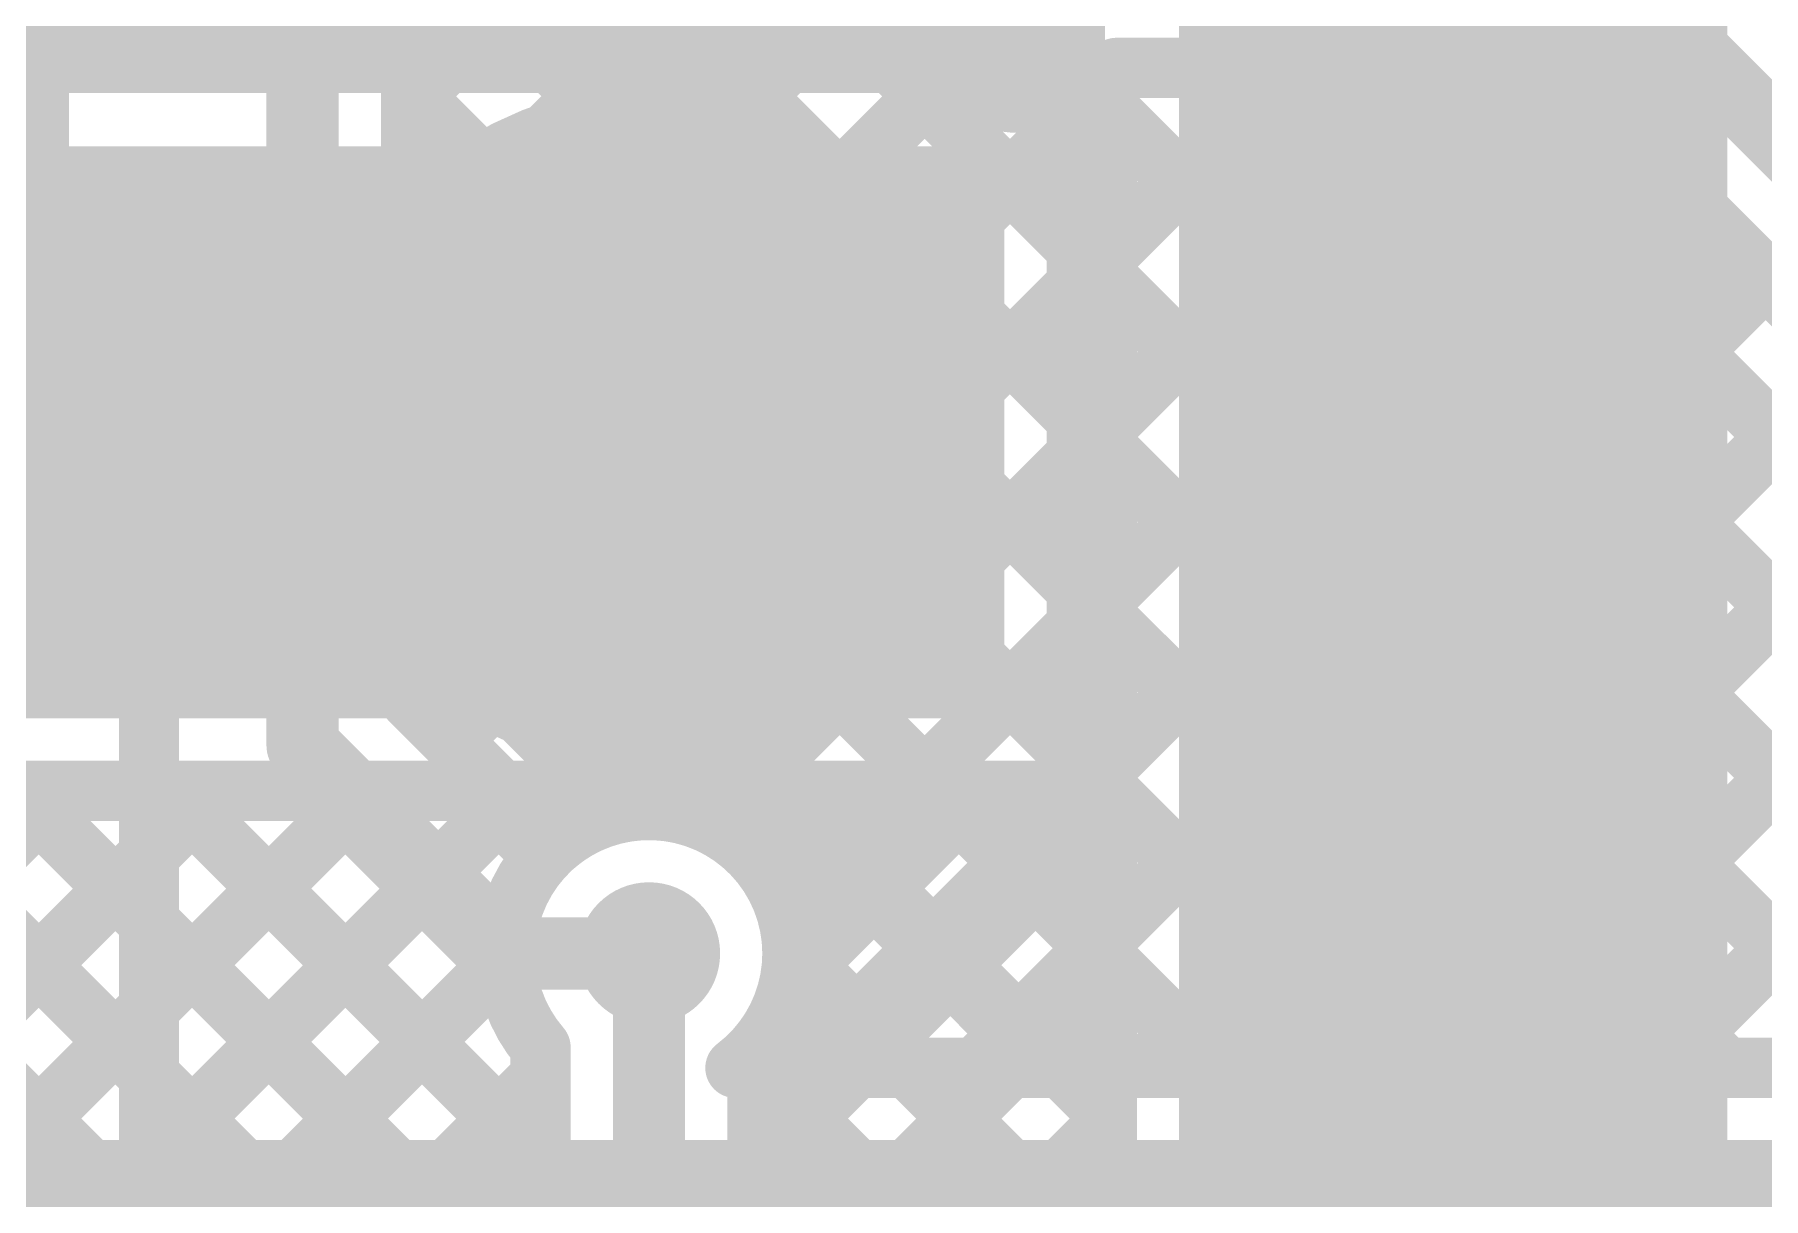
# Model space of a CAD drawing. Header units: millimetres. Extents: x -0.33 to 3.26, y -0.12 to 2.83.
# Drawn here: x 0.209 to 0.496, y 1.4203 to 1.6135 of the extents above; entities that cross this region are included whole.
import ezdxf

# ---------------------------------------------------------------- set-up
doc = ezdxf.new("R2010")
doc.units = ezdxf.units.MM
doc.header["$MEASUREMENT"] = 0
for name, color, linetype in [('BottomLayer', 5, 'Continuous'), ('BottomOverlay', 54, 'Continuous'), ('BottomPaste', 16, 'Continuous'), ('BottomSolder', 6, 'Continuous'), ('MultiLayer', 9, 'Continuous'), ('PadHoleLayer', 156, 'Continuous'), ('TopLayer', 1, 'Continuous'), ('TopOverlay', 2, 'Continuous'), ('TopSolder', 216, 'Continuous'), ('ViaHoleLayer', 16, 'Continuous')]:
    doc.layers.add(name, color=color, linetype=linetype)

# ---------------------------------------------------------------- blocks, each defined once
blk = doc.blocks.new('PS2801C_1_F3_A_B_6')
at = {"layer": 'BottomLayer'}
for points in [[(-0.03937, 0.06772), (0.03937, 0.06772), (0.03937, 0.03228), (-0.03937, 0.03228)], [(0.23622, 0.06772), (0.31496, 0.06772), (0.31496, 0.03228), (0.23622, 0.03228)], [(-0.03937, 0.01772), (0.03937, 0.01772), (0.03937, -0.01772), (-0.03937, -0.01772)], [(0.23622, 0.01772), (0.31496, 0.01772), (0.31496, -0.01772), (0.23622, -0.01772)]]:
    blk.add_hatch(color=5, dxfattribs=at).paths.add_polyline_path(points)
at = {"layer": 'BottomPaste'}
for points in [[(-0.03937, 0.06772), (0.03937, 0.06772), (0.03937, 0.03228), (-0.03937, 0.03228)], [(0.23622, 0.06772), (0.31496, 0.06772), (0.31496, 0.03228), (0.23622, 0.03228)], [(-0.03937, 0.01772), (0.03937, 0.01772), (0.03937, -0.01772), (-0.03937, -0.01772)], [(0.23622, 0.01772), (0.31496, 0.01772), (0.31496, -0.01772), (0.23622, -0.01772)]]:
    blk.add_hatch(color=16, dxfattribs=at).paths.add_polyline_path(points)
at = {"layer": 'BottomSolder'}
for points in [[(-0.04337, 0.07172), (0.04337, 0.07172), (0.04337, 0.02828), (-0.04337, 0.02828)], [(0.23222, 0.07172), (0.31896, 0.07172), (0.31896, 0.02828), (0.23222, 0.02828)], [(-0.04337, 0.02172), (0.04337, 0.02172), (0.04337, -0.02172), (-0.04337, -0.02172)], [(0.23222, 0.02172), (0.31896, 0.02172), (0.31896, -0.02172), (0.23222, -0.02172)]]:
    blk.add_hatch(color=6, dxfattribs=at).paths.add_polyline_path(points)
at = {"layer": 'BottomOverlay', "const_width": 0.01}
for points in [[(0.017, 0.085), (0.259, 0.085)], [(0.017, -0.035), (0.259, -0.035)]]:
    blk.add_lwpolyline(points, dxfattribs=at)
at = {"layer": 'BottomOverlay'}
for points, const_width in [([(0.0145, 0.085, 1), (0.0195, 0.085, 1)], 0.005), ([(0.2565, 0.085, 1), (0.2615, 0.085, 1)], 0.005), ([(-0.01993, -0.038, 1), (-0.03407, -0.038, 1)], 0.01575), ([(-0.03801, -0.038, 1), (-0.03013, -0.038, 1)], 0.00787), ([(-0.02387, -0.038, 1), (-0.01599, -0.038, 1)], 0.00787), ([(0.0145, -0.035, 1), (0.0195, -0.035, 1)], 0.005), ([(0.2565, -0.035, 1), (0.2615, -0.035, 1)], 0.005)]:
    blk.add_lwpolyline(points, format="xyb", close=True, dxfattribs=dict(at, const_width=const_width))
blk = doc.blocks.new('T________B_____12_P___95')
at = {"layer": 'BottomLayer'}
h = blk.add_hatch(color=5, dxfattribs=at)
edge = h.paths.add_edge_path()
edge.add_arc((1.4, 0), 0.04, 0, 360)
at = {"layer": 'BottomSolder'}
h = blk.add_hatch(color=6, dxfattribs=at)
edge = h.paths.add_edge_path()
edge.add_arc((1.4, 0), 0.044, 0, 360)
at = {"layer": 'MultiLayer'}
h = blk.add_hatch(color=9, dxfattribs=at)
edge = h.paths.add_edge_path()
edge.add_arc((1.4, 0), 0.04, 0, 360)
at = {"layer": 'PadHoleLayer'}
h = blk.add_hatch(color=156, dxfattribs=at)
edge = h.paths.add_edge_path()
edge.add_arc((1.4, 0), 0.0275, 0, 360)
at = {"layer": 'TopLayer'}
h = blk.add_hatch(color=1, dxfattribs=at)
edge = h.paths.add_edge_path()
edge.add_arc((1.4, 0), 0.04, 0, 360)
at = {"layer": 'TopSolder'}
h = blk.add_hatch(color=216, dxfattribs=at)
edge = h.paths.add_edge_path()
edge.add_arc((1.4, 0), 0.044, 0, 360)
at = {"layer": 'TopOverlay', "const_width": 0.01}
blk.add_lwpolyline([(-0.105, -0.162), (2.325, -0.162)], dxfattribs=at)

msp = doc.modelspace()

# ---------------------------------------------------------------- hatches: boundary and pattern name
at = {"layer": 'BottomLayer'}
h = msp.add_hatch(color=5, dxfattribs=at)
edge = h.paths.add_edge_path()
edge.add_arc((0.311, 1.461), 0.01181, 0, 360)
at = {"layer": 'TopLayer'}
for points in [[(0.399, -0.092), (0.49, -0.092), (0.49, 2.286), (0.399, 2.286)], [(0.02172, 1.60383), (0.38672, 1.60383), (0.38672, 1.64683), (0.02172, 1.64683)], [(0.023, 1.5), (0.37, 1.5), (0.37, 1.595), (0.023, 1.595)]]:
    msp.add_hatch(color=1, dxfattribs=at).paths.add_polyline_path(points)
h = msp.add_hatch(color=1, dxfattribs=at)
edge = h.paths.add_edge_path()
edge.add_arc((0.311, 1.461), 0.01181, 0, 360)
at = {"layer": 'ViaHoleLayer'}
h = msp.add_hatch(color=16, dxfattribs=at)
edge = h.paths.add_edge_path()
edge.add_arc((0.311, 1.461), 0.00591, 0, 360)

# ---------------------------------------------------------------- linework, layer by layer
at = {"layer": 'BottomLayer'}
for points, const_width in [([(0.2535, 1.4955), (0.2535, 1.9495)], 0.012), ([(0.2715, 1.60286), (0.39364, 1.725)], 0.01), ([(0.2715, 1.58182), (0.2715, 1.71418)], 0.01), ([(0.2941, 1.59718), (0.40778, 1.71086)], 0.01), ([(0.2715, 1.68857), (0.51232, 1.44776)], 0.01), ([(0.2715, 1.66029), (0.34216, 1.58963)], 0.01), ([(0.2715, 1.63201), (0.30398, 1.59952)], 0.01), ([(0.469, 1.626), (0.797, 1.298)], 0.012), ([(0.32365, 1.59844), (0.34927, 1.62406)], 0.01), ([(0.32097, 1.48262), (0.44634, 1.608)], 0.01), ([(0.35594, 1.57416), (0.38978, 1.608)], 0.01), ([(0.36278, 1.55273), (0.41806, 1.608)], 0.01), ([(0.38859, 1.608), (0.46154, 1.608)], 0.01), ([(0.40864, 1.608), (0.53554, 1.4811)], 0.01), ([(0.43693, 1.608), (0.54723, 1.4977)], 0.01), ([(0.46154, 1.608), (0.5743, 1.49525)], 0.01), ([(0.34271, 1.58922), (0.35972, 1.60623)], 0.01), ([(0.2715, 1.60372), (0.28325, 1.59197)], 0.01), ([(0.38365, 1.60471), (0.541, 1.44736)], 0.01), ([(0.33396, 1.46733), (0.46809, 1.60146)], 0.01), ([(0.33691, 1.442), (0.48223, 1.58732)], 0.01), ([(0.35263, 1.57916), (0.48979, 1.442)], 0.01), ([(0.3652, 1.442), (0.49637, 1.57317)], 0.01), ([(0.39348, 1.442), (0.51051, 1.55903)], 0.01), ([(0.42177, 1.442), (0.52465, 1.54489)], 0.01), ([(0.36252, 1.54098), (0.46151, 1.442)], 0.01), ([(0.45005, 1.442), (0.5388, 1.53075)], 0.01), ([(0.35497, 1.52025), (0.43322, 1.442)], 0.01), ([(0.47833, 1.442), (0.55294, 1.51661)], 0.01), ([(0.2715, 1.50296), (0.2715, 1.51418)], 0.01), ([(0.34124, 1.5057), (0.40494, 1.442)], 0.01), ([(0.2715, 1.50296), (0.29544, 1.47902)], 0.01), ([(0.27812, 1.49634), (0.28484, 1.50306)], 0.01), ([(0.28989, 1.50048), (0.30607, 1.4843)], 0.01), ([(0.2535, 1.4955), (0.288, 1.461)], 0.012), ([(0.29226, 1.4822), (0.30627, 1.49622)], 0.01), ([(0.32157, 1.49709), (0.37665, 1.442)], 0.01), ([(0.288, 1.461), (0.311, 1.461)], 0.012), ([(0.3343, 1.45607), (0.34837, 1.442)], 0.01), ([(0.32535, 1.442), (0.4993, 1.442)], 0.01), ([(0.201, 1.424), (0.5149, 1.424)], 0.012)]:
    msp.add_lwpolyline(points, dxfattribs=dict(at, const_width=const_width))
at = {"layer": 'BottomLayer', "const_width": 0.01}
for points in [[(0.38859, 1.608, -2.188794), (0.38859, 1.644)], [(0.2715, 1.58182, -0.696509), (0.363, 1.548)], [(0.363, 1.548, -0.696509), (0.2715, 1.51418)], [(0.29544, 1.47902, -0.642098), (0.33481, 1.461)], [(0.33481, 1.461, -0.235169), (0.32535, 1.442)], [(0.4993, 1.442, -0.542544), (0.53773, 1.43119)]]:
    msp.add_lwpolyline(points, format="xyb", dxfattribs=at)
at = {"layer": 'BottomLayer'}
for points, const_width in [([(0.38609, 1.608, 1), (0.39109, 1.608, 1)], 0.005), ([(0.38609, 1.608, 1), (0.39109, 1.608, 1)], 0.005), ([(0.38728, 1.608, 1), (0.39228, 1.608, 1)], 0.005), ([(0.40614, 1.608, 1), (0.41114, 1.608, 1)], 0.005), ([(0.41556, 1.608, 1), (0.42056, 1.608, 1)], 0.005), ([(0.43443, 1.608, 1), (0.43943, 1.608, 1)], 0.005), ([(0.44384, 1.608, 1), (0.44884, 1.608, 1)], 0.005), ([(0.45904, 1.608, 1), (0.46404, 1.608, 1)], 0.005), ([(0.45904, 1.608, 1), (0.46404, 1.608, 1)], 0.005), ([(0.35722, 1.60623, 1), (0.36222, 1.60623, 1)], 0.005), ([(0.269, 1.60372, 1), (0.274, 1.60372, 1)], 0.005), ([(0.269, 1.60286, 1), (0.274, 1.60286, 1)], 0.005), ([(0.38115, 1.60471, 1), (0.38615, 1.60471, 1)], 0.005), ([(0.30148, 1.59952, 1), (0.30648, 1.59952, 1)], 0.005), ([(0.46559, 1.60146, 1), (0.47059, 1.60146, 1)], 0.005), ([(0.2916, 1.59718, 1), (0.2966, 1.59718, 1)], 0.005), ([(0.32115, 1.59844, 1), (0.32615, 1.59844, 1)], 0.005), ([(0.28075, 1.59197, 1), (0.28575, 1.59197, 1)], 0.005), ([(0.33966, 1.58963, 1), (0.34466, 1.58963, 1)], 0.005), ([(0.34021, 1.58922, 1), (0.34521, 1.58922, 1)], 0.005), ([(0.47973, 1.58732, 1), (0.48473, 1.58732, 1)], 0.005), ([(0.269, 1.58182, 1), (0.274, 1.58182, 1)], 0.005), ([(0.269, 1.58182, 1), (0.274, 1.58182, 1)], 0.005), ([(0.35013, 1.57916, 1), (0.35513, 1.57916, 1)], 0.005), ([(0.35344, 1.57416, 1), (0.35844, 1.57416, 1)], 0.005), ([(0.49387, 1.57317, 1), (0.49887, 1.57317, 1)], 0.005), ([(0.36028, 1.55273, 1), (0.36528, 1.55273, 1)], 0.005), ([(0.3605, 1.548, 1), (0.3655, 1.548, 1)], 0.005), ([(0.3605, 1.548, 1), (0.3655, 1.548, 1)], 0.005), ([(0.36002, 1.54098, 1), (0.36502, 1.54098, 1)], 0.005), ([(0.35247, 1.52025, 1), (0.35747, 1.52025, 1)], 0.005), ([(0.269, 1.51418, 1), (0.274, 1.51418, 1)], 0.005), ([(0.269, 1.51418, 1), (0.274, 1.51418, 1)], 0.005), ([(0.33874, 1.5057, 1), (0.34374, 1.5057, 1)], 0.005), ([(0.269, 1.50296, 1), (0.274, 1.50296, 1)], 0.005), ([(0.269, 1.50296, 1), (0.274, 1.50296, 1)], 0.005), ([(0.28234, 1.50306, 1), (0.28734, 1.50306, 1)], 0.005), ([(0.28739, 1.50048, 1), (0.29239, 1.50048, 1)], 0.005), ([(0.2505, 1.4955, 1), (0.2565, 1.4955, 1)], 0.006), ([(0.2505, 1.4955, 1), (0.2565, 1.4955, 1)], 0.006), ([(0.27562, 1.49634, 1), (0.28062, 1.49634, 1)], 0.005), ([(0.30377, 1.49622, 1), (0.30877, 1.49622, 1)], 0.005), ([(0.31907, 1.49709, 1), (0.32407, 1.49709, 1)], 0.005), ([(0.28976, 1.4822, 1), (0.29476, 1.4822, 1)], 0.005), ([(0.30357, 1.4843, 1), (0.30857, 1.4843, 1)], 0.005), ([(0.31847, 1.48262, 1), (0.32347, 1.48262, 1)], 0.005), ([(0.29294, 1.47902, 1), (0.29794, 1.47902, 1)], 0.005), ([(0.29294, 1.47902, 1), (0.29794, 1.47902, 1)], 0.005), ([(0.33145, 1.46733, 1), (0.33646, 1.46733, 1)], 0.005), ([(0.285, 1.461, 1), (0.291, 1.461, 1)], 0.006), ([(0.285, 1.461, 1), (0.291, 1.461, 1)], 0.006), ([(0.308, 1.461, 1), (0.314, 1.461, 1)], 0.006), ([(0.33231, 1.461, 1), (0.33731, 1.461, 1)], 0.005), ([(0.33231, 1.461, 1), (0.33731, 1.461, 1)], 0.005), ([(0.3318, 1.45607, 1), (0.3368, 1.45607, 1)], 0.005), ([(0.32285, 1.442, 1), (0.32785, 1.442, 1)], 0.005), ([(0.32285, 1.442, 1), (0.32785, 1.442, 1)], 0.005), ([(0.33441, 1.442, 1), (0.33941, 1.442, 1)], 0.005), ([(0.34587, 1.442, 1), (0.35087, 1.442, 1)], 0.005), ([(0.3627, 1.442, 1), (0.3677, 1.442, 1)], 0.005), ([(0.37415, 1.442, 1), (0.37915, 1.442, 1)], 0.005), ([(0.39098, 1.442, 1), (0.39598, 1.442, 1)], 0.005), ([(0.40244, 1.442, 1), (0.40744, 1.442, 1)], 0.005), ([(0.41927, 1.442, 1), (0.42427, 1.442, 1)], 0.005), ([(0.43072, 1.442, 1), (0.43572, 1.442, 1)], 0.005), ([(0.44755, 1.442, 1), (0.45255, 1.442, 1)], 0.005), ([(0.45901, 1.442, 1), (0.46401, 1.442, 1)], 0.005), ([(0.47583, 1.442, 1), (0.48083, 1.442, 1)], 0.005), ([(0.48729, 1.442, 1), (0.49229, 1.442, 1)], 0.005), ([(0.4968, 1.442, 1), (0.5018, 1.442, 1)], 0.005), ([(0.4968, 1.442, 1), (0.5018, 1.442, 1)], 0.005)]:
    msp.add_lwpolyline(points, format="xyb", close=True, dxfattribs=dict(at, const_width=const_width))
at = {"layer": 'TopLayer'}
for points, const_width in [([(0.382, 1.59183), (0.387, 1.59183)], 0.01), ([(0.382, 1.488), (0.382, 1.59183)], 0.01), ([(0.38238, 1.59183), (0.387, 1.58721)], 0.01), ([(0.387, 1.2575), (0.387, 1.59183)], 0.01), ([(0.382, 1.58042), (0.387, 1.58542)], 0.01), ([(0.382, 1.56675), (0.387, 1.56175)], 0.01), ([(0.382, 1.55497), (0.387, 1.55997)], 0.01), ([(0.382, 1.5413), (0.387, 1.5363)], 0.01), ([(0.382, 1.52951), (0.387, 1.53451)], 0.01), ([(0.382, 1.51584), (0.387, 1.51084)], 0.01), ([(0.382, 1.50406), (0.387, 1.50906)], 0.01), ([(0.382, 1.49039), (0.387, 1.48539)], 0.01), ([(-0.00462, 1.27017), (0.21321, 1.488)], 0.01), ([(0.0081, 1.25744), (0.23867, 1.488)], 0.01), ([(0.011, 1.488), (0.382, 1.488)], 0.01), ([(0.03362, 1.2575), (0.26412, 1.488)], 0.01), ([(0.05907, 1.2575), (0.28958, 1.488)], 0.01), ([(0.15529, 1.488), (0.26722, 1.37606)], 0.01), ([(0.18074, 1.488), (0.27942, 1.38932)], 0.01), ([(0.2062, 1.488), (0.293, 1.4012)], 0.01), ([(0.23165, 1.488), (0.293, 1.42665)], 0.01), ([(0.25711, 1.488), (0.28742, 1.45769)], 0.01), ([(0.28256, 1.488), (0.29346, 1.4771)], 0.01), ([(0.30802, 1.488), (0.31121, 1.48481)], 0.01), ([(0.31183, 1.4848), (0.31503, 1.488)], 0.01), ([(0.32904, 1.47655), (0.34049, 1.488)], 0.01), ([(0.33348, 1.488), (0.387, 1.43448)], 0.01), ([(0.33437, 1.45642), (0.36594, 1.488)], 0.01), ([(0.35893, 1.488), (0.387, 1.45993)], 0.01), ([(0.329, 1.4256), (0.387, 1.4836)], 0.01), ([(0.311, 1.348), (0.311, 1.461)], 0.012), ([(0.08453, 1.2575), (0.2872, 1.46017)], 0.01), ([(0.33481, 1.46121), (0.387, 1.40902)], 0.01), ([(0.329, 1.40014), (0.387, 1.45814)], 0.01), ([(0.293, 1.39679), (0.293, 1.44541)], 0.01), ([(0.329, 1.39679), (0.329, 1.44541)], 0.01), ([(0.329, 1.44156), (0.387, 1.38356)], 0.01), ([(0.10999, 1.2575), (0.293, 1.44051)], 0.01), ([(0.34317, 1.38886), (0.387, 1.43269)], 0.01), ([(0.329, 1.41611), (0.387, 1.35811)], 0.01)]:
    msp.add_lwpolyline(points, dxfattribs=dict(at, const_width=const_width))
for points, const_width in [([(0.3795, 1.59183, 1), (0.3845, 1.59183, 1)], 0.005), ([(0.3795, 1.59183, 1), (0.3845, 1.59183, 1)], 0.005), ([(0.37988, 1.59183, 1), (0.38488, 1.59183, 1)], 0.005), ([(0.3845, 1.59183, 1), (0.3895, 1.59183, 1)], 0.005), ([(0.3845, 1.59183, 1), (0.3895, 1.59183, 1)], 0.005), ([(0.3845, 1.58721, 1), (0.3895, 1.58721, 1)], 0.005), ([(0.3845, 1.58542, 1), (0.3895, 1.58542, 1)], 0.005), ([(0.3795, 1.58042, 1), (0.3845, 1.58042, 1)], 0.005), ([(0.3795, 1.56675, 1), (0.3845, 1.56675, 1)], 0.005), ([(0.3845, 1.56175, 1), (0.3895, 1.56175, 1)], 0.005), ([(0.3845, 1.55997, 1), (0.3895, 1.55997, 1)], 0.005), ([(0.3795, 1.55497, 1), (0.3845, 1.55497, 1)], 0.005), ([(0.3795, 1.5413, 1), (0.3845, 1.5413, 1)], 0.005), ([(0.3845, 1.5363, 1), (0.3895, 1.5363, 1)], 0.005), ([(0.3845, 1.53451, 1), (0.3895, 1.53451, 1)], 0.005), ([(0.3795, 1.52951, 1), (0.3845, 1.52951, 1)], 0.005), ([(0.3795, 1.51584, 1), (0.3845, 1.51584, 1)], 0.005), ([(0.3845, 1.51084, 1), (0.3895, 1.51084, 1)], 0.005), ([(0.3845, 1.50906, 1), (0.3895, 1.50906, 1)], 0.005), ([(0.3795, 1.50406, 1), (0.3845, 1.50406, 1)], 0.005), ([(0.3795, 1.49039, 1), (0.3845, 1.49039, 1)], 0.005), ([(0.2037, 1.488, 1), (0.2087, 1.488, 1)], 0.005), ([(0.21071, 1.488, 1), (0.21571, 1.488, 1)], 0.005), ([(0.22915, 1.488, 1), (0.23415, 1.488, 1)], 0.005), ([(0.23617, 1.488, 1), (0.24117, 1.488, 1)], 0.005), ([(0.25461, 1.488, 1), (0.25961, 1.488, 1)], 0.005), ([(0.26162, 1.488, 1), (0.26662, 1.488, 1)], 0.005), ([(0.28006, 1.488, 1), (0.28506, 1.488, 1)], 0.005), ([(0.28708, 1.488, 1), (0.29208, 1.488, 1)], 0.005), ([(0.30552, 1.488, 1), (0.31052, 1.488, 1)], 0.005), ([(0.31253, 1.488, 1), (0.31753, 1.488, 1)], 0.005), ([(0.33098, 1.488, 1), (0.33598, 1.488, 1)], 0.005), ([(0.33799, 1.488, 1), (0.34299, 1.488, 1)], 0.005), ([(0.35643, 1.488, 1), (0.36143, 1.488, 1)], 0.005), ([(0.36344, 1.488, 1), (0.36844, 1.488, 1)], 0.005), ([(0.3795, 1.488, 1), (0.3845, 1.488, 1)], 0.005), ([(0.3795, 1.488, 1), (0.3845, 1.488, 1)], 0.005), ([(0.30871, 1.48481, 1), (0.31371, 1.48481, 1)], 0.005), ([(0.30933, 1.4848, 1), (0.31433, 1.4848, 1)], 0.005), ([(0.3845, 1.48539, 1), (0.3895, 1.48539, 1)], 0.005), ([(0.3845, 1.4836, 1), (0.3895, 1.4836, 1)], 0.005), ([(0.29096, 1.4771, 1), (0.29596, 1.4771, 1)], 0.005), ([(0.32654, 1.47655, 1), (0.33154, 1.47655, 1)], 0.005), ([(0.308, 1.461, 1), (0.314, 1.461, 1)], 0.006), ([(0.2847, 1.46017, 1), (0.2897, 1.46017, 1)], 0.005), ([(0.33231, 1.46121, 1), (0.33731, 1.46121, 1)], 0.005), ([(0.33231, 1.461, 1), (0.33731, 1.461, 1)], 0.005), ([(0.33231, 1.461, 1), (0.33731, 1.461, 1)], 0.005), ([(0.3845, 1.45993, 1), (0.3895, 1.45993, 1)], 0.005), ([(0.28492, 1.45769, 1), (0.28992, 1.45769, 1)], 0.005), ([(0.33187, 1.45642, 1), (0.33687, 1.45642, 1)], 0.005), ([(0.3845, 1.45814, 1), (0.3895, 1.45814, 1)], 0.005), ([(0.2905, 1.44541, 1), (0.2955, 1.44541, 1)], 0.005), ([(0.2905, 1.44541, 1), (0.2955, 1.44541, 1)], 0.005), ([(0.3265, 1.44541, 1), (0.3315, 1.44541, 1)], 0.005), ([(0.3265, 1.44541, 1), (0.3315, 1.44541, 1)], 0.005), ([(0.3265, 1.44156, 1), (0.3315, 1.44156, 1)], 0.005), ([(0.2905, 1.44051, 1), (0.2955, 1.44051, 1)], 0.005), ([(0.3845, 1.43448, 1), (0.3895, 1.43448, 1)], 0.005), ([(0.3845, 1.43269, 1), (0.3895, 1.43269, 1)], 0.005), ([(0.2905, 1.42665, 1), (0.2955, 1.42665, 1)], 0.005), ([(0.3265, 1.4256, 1), (0.3315, 1.4256, 1)], 0.005), ([(0.3265, 1.41611, 1), (0.3315, 1.41611, 1)], 0.005)]:
    msp.add_lwpolyline(points, format="xyb", close=True, dxfattribs=dict(at, const_width=const_width))
at = {"layer": 'TopLayer', "const_width": 0.01}
for points in [[(0.293, 1.44541, -1.440035), (0.33481, 1.461)], [(0.33481, 1.461, -0.18034), (0.329, 1.44541)]]:
    msp.add_lwpolyline(points, format="xyb", dxfattribs=at)

# ---------------------------------------------------------------- block references
at = {"rotation": 90}
for name, p in [('T________B_____12_P___95', (0.311, 0.148)), ('PS2801C_1_F3_A_B_6', (0.193, 1.29341))]:
    msp.add_blockref(name, p, dxfattribs=at)

doc.saveas('drawing.dxf')
